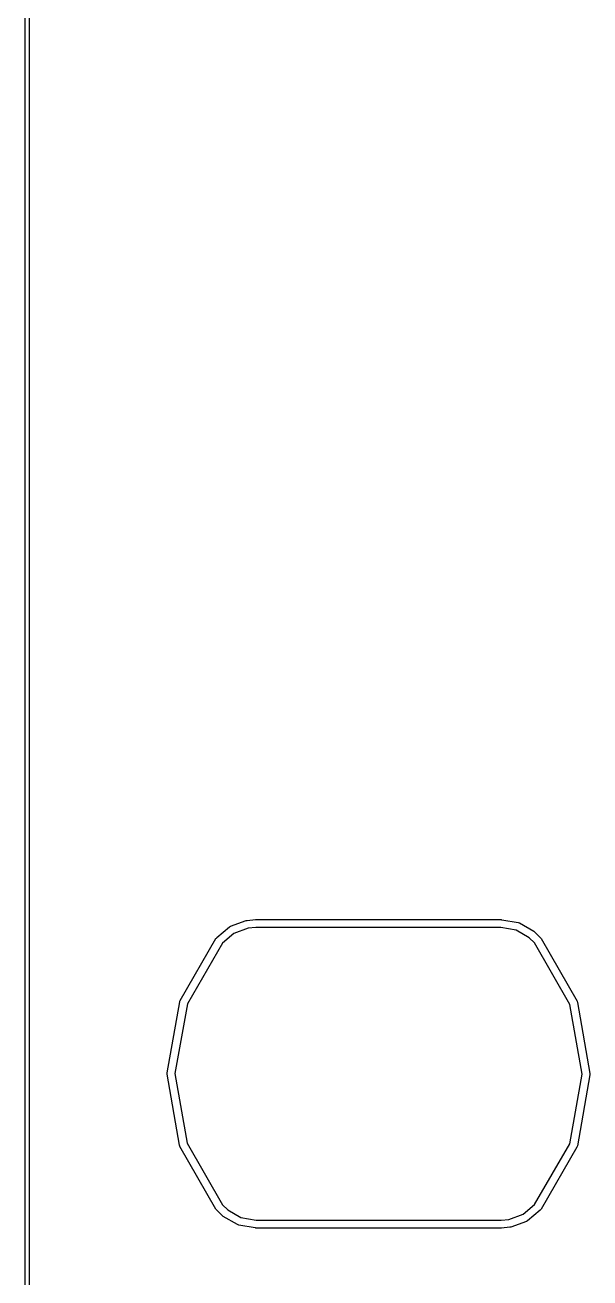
# Model space of a CAD drawing. Extents: x 10 to 493, y -203 to -71.
# Drawn here: x 10.11 to 24.4, y -170.9 to -139.21 of the extents above; entities that cross this region are included whole.
import ezdxf

# ---------------------------------------------------------------- set-up
doc = ezdxf.new("R2010")
doc.units = 0
doc.header["$MEASUREMENT"] = 0
doc.layers.add('BLACK', color=7, linetype='CONTINUOUS')

msp = doc.modelspace()

# ---------------------------------------------------------------- linework, layer by layer
at = {"layer": 'Black'}
for p, q in [((10.11, -203.2), (10.11, -71.12)), ((10.21, -71.17), (10.21, -203.15)), ((15.3091, -162.003), (15.7001, -161.86)), ((15.7001, -161.86), (15.7131, -161.857)), ((15.7131, -161.857), (15.7257, -161.854)), ((15.7257, -161.854), (15.9362, -161.835)), ((15.9362, -161.835), (15.9406, -161.836)), ((15.9406, -161.836), (15.945, -161.835)), ((15.945, -161.835), (22.155, -161.835)), ((22.155, -161.835), (22.1636, -161.837)), ((22.1636, -161.837), (22.1724, -161.837)), ((22.1724, -161.837), (22.5824, -161.909)), ((14.9606, -162.289), (15.2791, -162.02)), ((15.3944, -162.185), (15.1028, -162.43)), ((15.2791, -162.02), (15.3091, -162.003)), ((15.2791, -162.02), (15.2791, -162.02)), ((15.7565, -162.052), (15.3944, -162.185)), ((15.9494, -162.035), (15.7565, -162.052)), ((22.1463, -162.035), (15.9494, -162.035)), ((22.5304, -162.103), (22.1463, -162.035)), ((22.8643, -162.295), (22.5304, -162.103)), ((22.5824, -161.909), (22.6067, -161.918)), ((22.6067, -161.918), (22.6151, -161.921)), ((22.6151, -161.921), (22.9757, -162.129)), ((22.9757, -162.129), (22.9858, -162.137)), ((22.9858, -162.137), (22.9965, -162.145)), ((22.9965, -162.145), (23.1458, -162.294)), ((14.0327, -163.884), (14.9383, -162.315)), ((15.1028, -162.43), (14.2147, -163.968)), ((14.9383, -162.315), (14.9383, -162.315)), ((14.9383, -162.315), (14.9383, -162.315)), ((14.9383, -162.315), (14.9384, -162.315)), ((14.9384, -162.315), (14.9481, -162.303)), ((14.9481, -162.303), (14.9606, -162.289)), ((22.9949, -162.426), (22.8643, -162.295)), ((23.8894, -163.98), (22.9949, -162.426)), ((23.1458, -162.294), (23.1533, -162.305)), ((23.1533, -162.305), (23.1617, -162.315)), ((23.1617, -162.315), (24.0715, -163.895)), ((13.7022, -165.711), (14.0208, -163.916)), ((14.2147, -163.968), (13.9022, -165.729)), ((14.0208, -163.916), (14.0267, -163.9)), ((14.0267, -163.9), (14.0327, -163.884)), ((24.1978, -165.741), (23.8894, -163.98)), ((24.0715, -163.895), (24.0715, -163.895)), ((24.0715, -163.895), (24.0833, -163.928)), ((24.0833, -163.928), (24.3979, -165.724)), ((13.7021, -165.724), (13.7022, -165.711)), ((13.7021, -165.746), (13.7021, -165.724)), ((14.0167, -167.542), (13.7021, -165.746)), ((13.9022, -165.729), (14.2106, -167.49)), ((23.8853, -167.502), (24.1978, -165.741)), ((24.3978, -165.759), (24.0792, -167.554)), ((24.3979, -165.745), (24.3978, -165.759)), ((24.3979, -165.724), (24.3979, -165.745)), ((14.0261, -167.568), (14.0167, -167.542)), ((14.0285, -167.575), (14.0261, -167.568)), ((14.9383, -169.155), (14.0285, -167.575)), ((14.2106, -167.49), (15.1051, -169.044)), ((22.9972, -169.04), (23.8853, -167.502)), ((24.0673, -167.586), (23.1617, -169.155)), ((24.0733, -167.57), (24.0673, -167.586)), ((24.0792, -167.554), (24.0733, -167.57)), ((14.9467, -169.165), (14.9383, -169.155)), ((14.9542, -169.176), (14.9467, -169.165)), ((15.1035, -169.325), (14.9542, -169.176)), ((15.1051, -169.044), (15.2357, -169.175)), ((15.2357, -169.175), (15.5696, -169.367)), ((22.7056, -169.285), (22.9972, -169.04)), ((23.1516, -169.167), (23.1394, -169.181)), ((23.1616, -169.155), (23.1516, -169.167)), ((23.1617, -169.155), (23.1616, -169.155)), ((23.1617, -169.155), (23.1617, -169.155)), ((23.1617, -169.155), (23.1617, -169.155)), ((15.1142, -169.333), (15.1035, -169.325)), ((15.1243, -169.341), (15.1142, -169.333)), ((15.4849, -169.549), (15.1243, -169.341)), ((15.5696, -169.367), (15.9537, -169.435)), ((15.9537, -169.435), (22.1506, -169.435)), ((22.1506, -169.435), (22.3435, -169.418)), ((22.3435, -169.418), (22.7056, -169.285)), ((22.7909, -169.467), (22.3999, -169.61)), ((22.8209, -169.45), (22.7909, -169.467)), ((23.1394, -169.181), (22.8209, -169.45)), ((15.5176, -169.561), (15.4849, -169.549)), ((15.9276, -169.633), (15.5176, -169.561)), ((15.9364, -169.633), (15.9276, -169.633)), ((15.945, -169.635), (15.9364, -169.633)), ((22.155, -169.635), (15.945, -169.635)), ((22.1594, -169.634), (22.155, -169.635)), ((22.1638, -169.635), (22.1594, -169.634)), ((22.3743, -169.616), (22.1638, -169.635)), ((22.3869, -169.613), (22.3743, -169.616)), ((22.3999, -169.61), (22.3869, -169.613))]:
    msp.add_line(p, q, dxfattribs=at)

doc.saveas('drawing.dxf')
